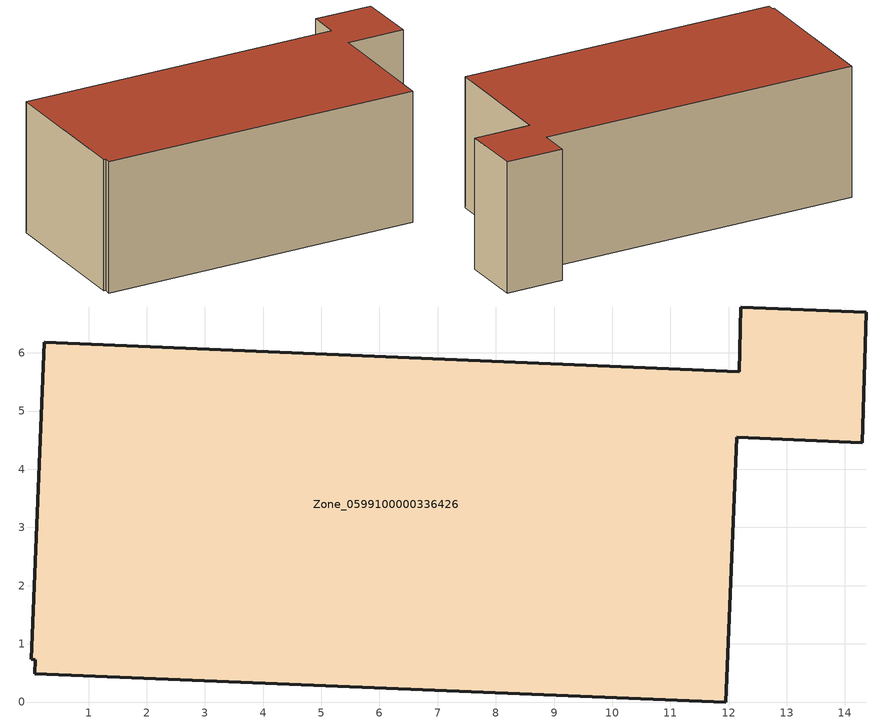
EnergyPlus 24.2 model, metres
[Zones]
Zone_0599100000336426
 floor ground (C_G): 0.01,0.73 0.24,6.18 12.18,5.68 12.21,6.79 14.37,6.7 14.3,4.46 12.14,4.55 11.95,0 0.07,0.49 0.09,0.73 z1.41
 wall outside (C_F): 0.24,6.18 0.01,0.73 0.09,0.73 0.07,0.49 11.95,0 12.14,4.55 14.3,4.46 14.37,6.7 12.21,6.79 12.18,5.68 0.24,6.18 z1.41:6.35
 roof outside (C_R): 11.95,0 12.14,4.55 14.3,4.46 14.37,6.7 12.21,6.79 12.18,5.68 0.24,6.18 0.01,0.73 0.09,0.73 0.07,0.49 z6.35
[BUILDING]
Pand.0599100000336426: North Axis=0; Terrain=City; Loads Convergence Tolerance Value=0.04; Temperature Convergence Tolerance Value=0.4; Solar Distribution=FullExterior; Maximum Number of Warmup Days=25; Minimum Number of Warmup Days=1
[Site:Location]
Rotterdam.The.Hague.AP_ZH_NLD Design_Conditions: Latitude=51.96; Longitude=4.45; Time Zone=1; Elevation=-4.5
[SITE:GROUNDTEMPERATURE:BUILDINGSURFACE]
18, 18, 18, 18, 18, 18, 18, 18, 18, 18, 18, 18
[MATERIAL] Thermal Absorptance=0.9; Solar Absorptance=0.7; Visible Absorptance=0.7
Name | Roughness | Thickness | Conductivity | Density | Specific Heat
G.TC.1975-1991 | MediumSmooth | 0.15 | 0.288461 | 540 | 1210
F.TC.1975-1991 | Rough | 0.3 | 0.230769 | 1920 | 840
R.TC.1975-1991 | MediumRough | 0.2 | 0.153846 | 1500 | 1000
[CONSTRUCTION]
C_G: G.TC.1975-1991
C_F: F.TC.1975-1991
C_R: R.TC.1975-1991
[ZONE]
Zone_0599100000336426: Type=1; Multiplier=1; Ceiling Height=Autocalculate; Volume=Autocalculate; Floor Area=autocalculate; Part of Total Floor Area=Yes
[ZONEINFILTRATION:DESIGNFLOWRATE]
Infil_Zone_0599100000336426: Zone or ZoneList or Space or SpaceList=Zone_0599100000336426; Schedule=AlwaysOn; Design Flow Rate Calculation Method=Flow/Area; Flow Rate per Floor Area=0.003; Constant Term Coefficient=1; Temperature Term Coefficient=0; Velocity Term Coefficient=0; Velocity Squared Term Coefficient=0
[HVACTEMPLATE:ZONE:IDEALLOADSAIRSYSTEM]
Zone_0599100000336426: Maximum Heating Supply Air Temperature=50; Minimum Cooling Supply Air Temperature=13; Maximum Heating Supply Air Humidity Ratio=0.0156; Minimum Cooling Supply Air Humidity Ratio=0.0077; Heating Limit=NoLimit; Cooling Limit=NoLimit; Dehumidification Control Type=ConstantSensibleHeatRatio; Cooling Sensible Heat Ratio=0.7; Dehumidification Setpoint=60; Humidification Control Type=None; Humidification Setpoint=30; Outdoor Air Method=None; Outdoor Air Flow Rate per Person=0.00944; Outdoor Air Flow Rate per Zone Floor Area=0; Outdoor Air Flow Rate per Zone=0; Demand Controlled Ventilation Type=None; Outdoor Air Economizer Type=NoEconomizer; Heat Recovery Type=None; Sensible Heat Recovery Effectiveness=0.7; Latent Heat Recovery Effectiveness=0.65
[ZONECONTROL:THERMOSTAT]
ThermostatControl_Zone_0599100000336426: Zone or ZoneList=Zone_0599100000336426; Control Type Schedule=DualSetpointControlType; Control 1=Thermostat_Zone_0599100000336426; Temperature Difference Between Cutout And Setpoint=0
[THERMOSTATSETPOINT:DUALSETPOINT]
Thermostat_Zone_0599100000336426: Heating Setpoint Temperature Schedule=HeatingSetpoint_Zone_0599100000336426; Cooling Setpoint Temperature Schedule=CoolingSetpoint_Zone_0599100000336426
[SCHEDULE:COMPACT]
HeatingSetpoint_Zone_0599100000336426: Through: 12/31, For: AllDays, Until: 24:00, 21
CoolingSetpoint_Zone_0599100000336426: Through: 12/31, For: AllDays, Until: 24:00, 24
DualSetpointControlType: Through: 12/31, For: AllDays, Until: 24:00, 4
AlwaysOn: Through: 12/31, For: AllDays, Until: 24:00, 1
